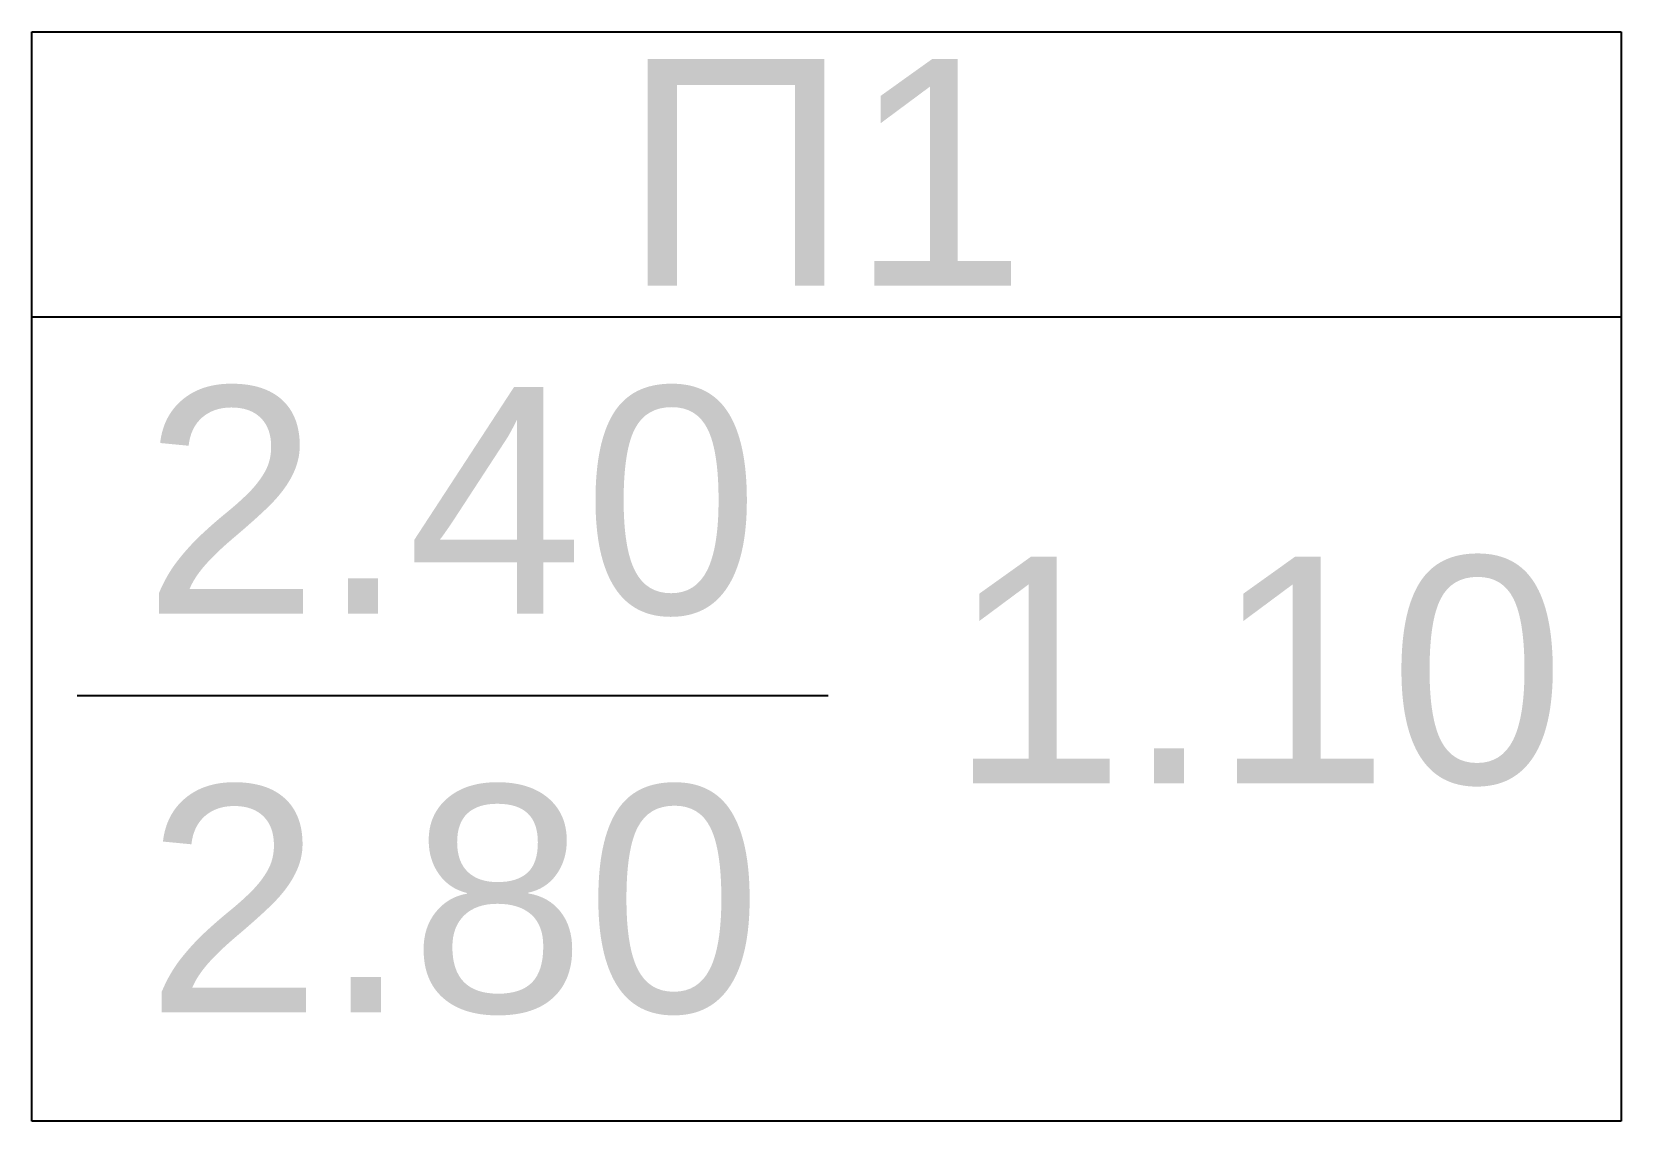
# Model space of a CAD drawing. Header units: metres. Extents: x -11 to 85, y -301 to 135.
# Drawn here: x 37.728 to 39.095, y -203.428 to -202.49 of the extents above; entities that cross this region are included whole.
import ezdxf

# ---------------------------------------------------------------- set-up
doc = ezdxf.new("R2010")
doc.units = ezdxf.units.M
doc.header["$LTSCALE"] = 0.036
doc.layers.add('arxitek isogeio', color=252, linetype='Continuous')
doc.styles.add('COMU-N', font='arial.ttf')

msp = doc.modelspace()

# ---------------------------------------------------------------- linework, layer by layer
at = {"layer": 'arxitek isogeio'}
for p, q in [((37.7276, -203.4279), (37.7276, -202.4902)), ((37.7276, -202.4902), (39.095, -202.4902)), ((39.095, -202.4902), (39.095, -203.4279)), ((39.095, -202.7359), (37.7276, -202.7359)), ((37.7666, -203.0615), (38.4126, -203.0615)), ((39.095, -203.4279), (37.7276, -203.4279))]:
    msp.add_line(p, q, dxfattribs=at)

# ---------------------------------------------------------------- texts
at = {"layer": 'arxitek isogeio', "style": 'COMU-N'}
for s, p in [('Π1', (38.235, -202.7087)), ('2.40', (37.8233, -202.991)), ('1.10', (38.5166, -203.1371)), ('2.80', (37.8257, -203.334))]:
    msp.add_text(s, height=0.195, dxfattribs=at).set_placement(p)

doc.saveas('drawing.dxf')
